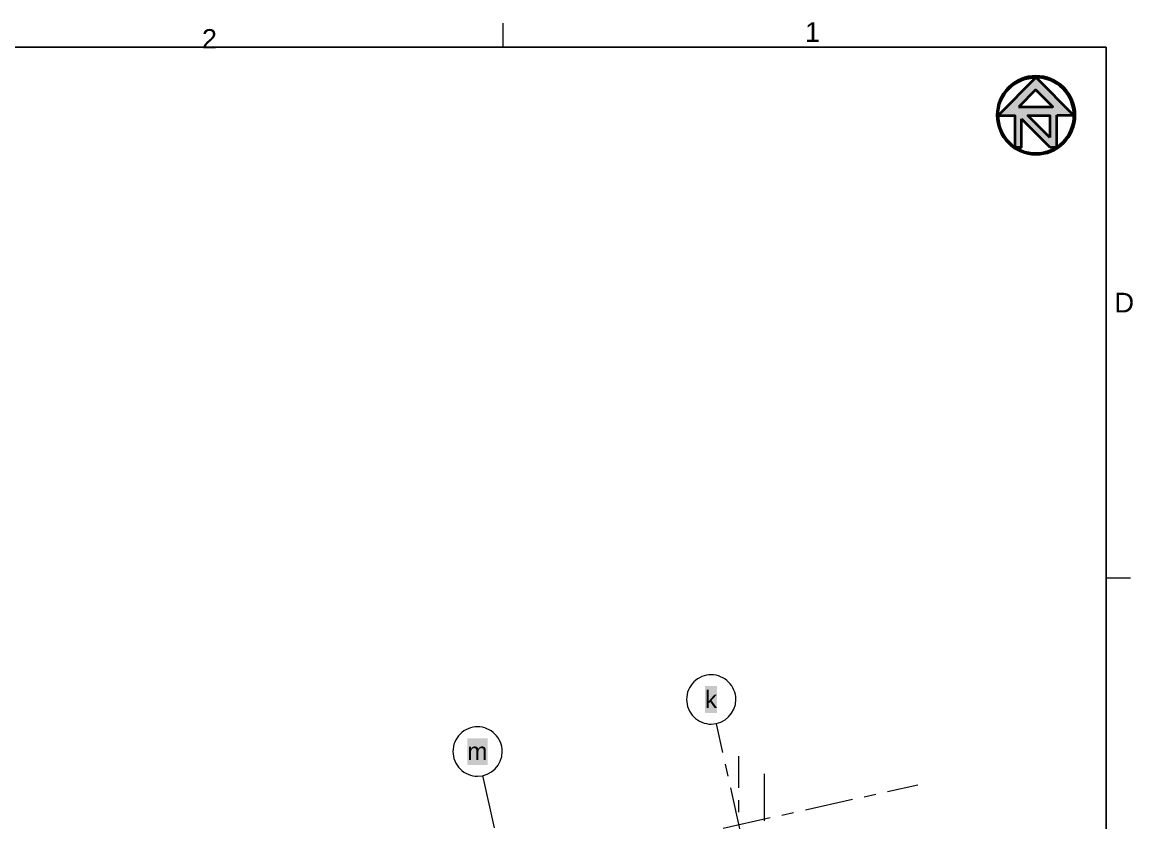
# Model space of a CAD drawing. Header units: millimetres. Extents: x 0.7 to 36.3, y 0.6 to 47.9.
# Drawn here: x 21.13 to 32.64, y 14.97 to 23.25 of the extents above; entities that cross this region are included whole.
import ezdxf

# ---------------------------------------------------------------- set-up
doc = ezdxf.new("R2010")
doc.units = ezdxf.units.MM
doc.header["$LTSCALE"] = 0.007
doc.layers.add('PDF_Geometry', color=7, linetype='Continuous', true_color=0x777777)
doc.layers.add('PDF_Solid Fills', color=7, linetype='Continuous', true_color=0xffffff)
doc.layers.add('PDF_Text', color=7, linetype='Continuous')
doc.styles.add('PDF Arial', font='arial.ttf')
doc.styles.add('PDF GillSansMT', font='arial.ttf')
doc.styles.add('PDF GillSansMTCondensed', font='arial.ttf')

msp = doc.modelspace()

# ---------------------------------------------------------------- hatches: boundary and pattern name
at = {"layer": 'PDF_Solid Fills', "true_color": 0x7f7f7f, "transparency": 33554559}
h = msp.add_hatch(color=8, dxfattribs=at)
h.paths.add_polyline_path([(32.024, 22.289), (32.025, 22.288), (32.025, 22.288), (32.025, 22.289)])
h.paths.add_polyline_path([(31.245, 22.288), (31.245, 22.289), (31.249, 22.291), (31.254, 22.292), (31.257, 22.294), (31.262, 22.296), (31.265, 22.297), (31.27, 22.299), (31.277, 22.302), (31.282, 22.304), (31.285, 22.306), (31.29, 22.307), (31.294, 22.309), (31.299, 22.311), (31.305, 22.314), (31.31, 22.316), (31.314, 22.317), (31.319, 22.319), (31.322, 22.321), (31.327, 22.322), (31.334, 22.326), (31.339, 22.327), (31.342, 22.329), (31.347, 22.331), (31.35, 22.332), (31.355, 22.334), (31.359, 22.336), (31.364, 22.337), (31.37, 22.341), (31.375, 22.342), (31.379, 22.344), (31.384, 22.346), (31.387, 22.347), (31.392, 22.349), (31.399, 22.352), (31.404, 22.354), (31.407, 22.356), (31.412, 22.357), (31.415, 22.359), (31.42, 22.361), (31.427, 22.364), (31.432, 22.366), (31.435, 22.367), (31.44, 22.369), (31.444, 22.371), (31.449, 22.372), (31.455, 22.376), (31.632, 22.552), (31.635, 22.552), (31.812, 22.376), (31.817, 22.374), (31.82, 22.372), (31.825, 22.371), (31.829, 22.369), (31.834, 22.367), (31.837, 22.366), (31.842, 22.364), (31.849, 22.361), (31.854, 22.359), (31.857, 22.357), (31.862, 22.356), (31.865, 22.354), (31.87, 22.352), (31.877, 22.349), (31.882, 22.347), (31.885, 22.346), (31.89, 22.344), (31.894, 22.342), (31.899, 22.341), (31.905, 22.337), (31.91, 22.336), (31.914, 22.334), (31.919, 22.332), (31.922, 22.331), (31.927, 22.329), (31.93, 22.327), (31.935, 22.326), (31.942, 22.322), (31.947, 22.321), (31.95, 22.319), (31.955, 22.317), (31.959, 22.316), (31.964, 22.314), (31.97, 22.311), (31.975, 22.309), (31.979, 22.307), (31.984, 22.306), (31.987, 22.304), (31.992, 22.302), (31.999, 22.299), (32.004, 22.297), (32.007, 22.296), (32.012, 22.294), (32.015, 22.292), (32.02, 22.291), (32.024, 22.289), (32.024, 22.291), (31.635, 22.679), (31.632, 22.679), (31.243, 22.29), (31.243, 22.289), (31.244, 22.288)])
for points in [[(31.245, 22.289), (31.243, 22.288), (31.243, 22.287), (31.28, 22.287), (32.027, 22.287), (32.027, 22.287), (32.02, 22.291), (32.015, 22.292), (32.012, 22.294), (32.007, 22.296), (32.004, 22.297), (31.999, 22.299), (31.992, 22.302), (31.987, 22.304), (31.984, 22.306), (31.979, 22.307), (31.975, 22.309), (31.97, 22.311), (31.964, 22.314), (31.959, 22.316), (31.955, 22.317), (31.95, 22.319), (31.947, 22.321), (31.942, 22.322), (31.935, 22.326), (31.93, 22.327), (31.927, 22.329), (31.922, 22.331), (31.919, 22.332), (31.914, 22.334), (31.91, 22.336), (31.905, 22.337), (31.899, 22.341), (31.894, 22.342), (31.89, 22.344), (31.885, 22.346), (31.882, 22.347), (31.877, 22.349), (31.87, 22.352), (31.865, 22.354), (31.862, 22.356), (31.857, 22.357), (31.854, 22.359), (31.849, 22.361), (31.842, 22.364), (31.837, 22.366), (31.834, 22.367), (31.829, 22.369), (31.825, 22.371), (31.82, 22.372), (31.817, 22.374), (31.452, 22.374), (31.449, 22.372), (31.444, 22.371), (31.44, 22.369), (31.435, 22.367), (31.432, 22.366), (31.427, 22.364), (31.42, 22.361), (31.415, 22.359), (31.412, 22.357), (31.407, 22.356), (31.404, 22.354), (31.399, 22.352), (31.392, 22.349), (31.387, 22.347), (31.384, 22.346), (31.379, 22.344), (31.375, 22.342), (31.37, 22.341), (31.364, 22.337), (31.359, 22.336), (31.355, 22.334), (31.35, 22.332), (31.347, 22.331), (31.342, 22.329), (31.339, 22.327), (31.334, 22.326), (31.327, 22.322), (31.322, 22.321), (31.319, 22.319), (31.314, 22.317), (31.31, 22.316), (31.305, 22.314), (31.299, 22.311), (31.294, 22.309), (31.29, 22.307), (31.285, 22.306), (31.282, 22.304), (31.277, 22.302), (31.27, 22.299), (31.265, 22.297), (31.262, 22.296), (31.257, 22.294), (31.254, 22.292), (31.249, 22.291)], [(31.554, 22.286), (31.42, 22.286), (31.42, 21.959), (31.487, 21.959), (31.487, 22.251), (31.489, 22.251), (31.78, 21.959), (31.85, 21.959), (31.85, 22.286), (31.78, 22.286), (31.779, 22.059), (31.779, 22.061)]]:
    msp.add_hatch(color=8, dxfattribs=at).paths.add_polyline_path(points)

# ---------------------------------------------------------------- linework, layer by layer
at = {"layer": 'PDF_Geometry', "color": 7, "lineweight": 9}
for points in [[(26.117, 22.992), (26.117, 23.242)], [(32.367, 17.498), (32.617, 17.498)]]:
    msp.add_lwpolyline(points, dxfattribs=at)
msp.add_lwpolyline([(32.364, 1.008), (1.135, 1.008), (32.364, 1.008), (32.364, 22.993), (1.135, 22.993), (32.364, 22.993)], close=True, dxfattribs=at)
at = {"layer": 'PDF_Geometry', "color": 7, "lineweight": 35}
msp.add_lwpolyline([(31.636, 22.693, 0.415231), (31.232, 22.288, 0.413591), (31.636, 21.883, 0.414321), (32.043, 22.288, 0.415958)], format="xyb", close=True, dxfattribs=at)
msp.add_lwpolyline([(31.243, 22.287, 0.414626), (31.636, 21.894, 0.413127), (32.029, 22.287, 0.41471), (31.636, 22.68), (31.243, 22.287, -0.416207), (31.636, 22.681), (32.029, 22.287), (31.853, 22.287)], format="xyb", dxfattribs=at)
for points in [[(31.455, 22.374), (31.812, 22.374), (31.633, 22.552)], [(31.636, 22.554), (31.457, 22.375)], [(31.241, 22.286), (31.418, 22.286), (31.418, 21.958)], [(31.417, 21.957), (31.487, 21.957), (31.487, 22.251)], [(31.487, 22.251), (31.781, 21.958)], [(31.783, 21.959), (31.853, 21.959), (31.853, 22.288)]]:
    msp.add_lwpolyline(points, dxfattribs=at)
msp.add_lwpolyline([(31.781, 22.058), (31.552, 22.286), (31.781, 22.286)], close=True, dxfattribs=at)
at = {"layer": 'PDF_Geometry', "lineweight": 9}
for points in [[(28.272, 16.493, 0.416799), (28.017, 16.238, 0.415452), (28.272, 15.982, 0.412883), (28.527, 16.238, 0.414227)], [(25.851, 15.954, 0.416667), (25.596, 15.699, 0.415306), (25.851, 15.443, 0.413961), (26.107, 15.699, 0.415306)]]:
    msp.add_lwpolyline(points, format="xyb", close=True, dxfattribs=at)
for points in [[(28.392, 15.688), (28.325, 15.986)], [(28.558, 15.321), (28.558, 15.65)], [(28.447, 15.444), (28.42, 15.567)], [(26.027, 14.909), (25.907, 15.449)], [(28.824, 14.98), (28.824, 15.469)], [(28.582, 14.835), (28.474, 15.322)], [(30.099, 15.285), (30.413, 15.353)], [(28.558, 15.071), (28.558, 15.196)], [(29.247, 15.095), (29.736, 15.204)], [(29.856, 15.23), (29.977, 15.256)], [(28.394, 14.905), (28.882, 15.014)], [(29.003, 15.04), (29.124, 15.068)]]:
    msp.add_lwpolyline(points, dxfattribs=at)
at = {"layer": 'PDF_Solid Fills', "lineweight": 9, "transparency": 33554559}
for points in [[(28.208, 16.376), (28.333, 16.376), (28.208, 16.098), (28.333, 16.098)], [(25.744, 15.558), (25.957, 15.558), (25.744, 15.836), (25.957, 15.836)]]:
    msp.add_solid(points, dxfattribs=at)

# ---------------------------------------------------------------- texts
at = {"layer": 'PDF_Text', "attachment_point": 4}
for s, insert, char_height, style in [('1', (29.242, 23.15), 0.204, 'PDF GillSansMTCondensed'), ('2', (22.997, 23.081), 0.199, 'PDF GillSansMT'), ('D', (32.447, 20.348), 0.204, 'PDF GillSansMTCondensed')]:
    msp.add_mtext(s, dxfattribs=dict(at, insert=insert, char_height=char_height, style=style))
at = {"layer": 'PDF_Text', "color": 8, "true_color": 0x777777, "char_height": 0.179, "attachment_point": 4, "style": 'PDF Arial'}
for s, insert in [('k', (28.207, 16.239)), ('m', (25.745, 15.701))]:
    msp.add_mtext(s, dxfattribs=dict(at, insert=insert))

doc.saveas('drawing.dxf')
